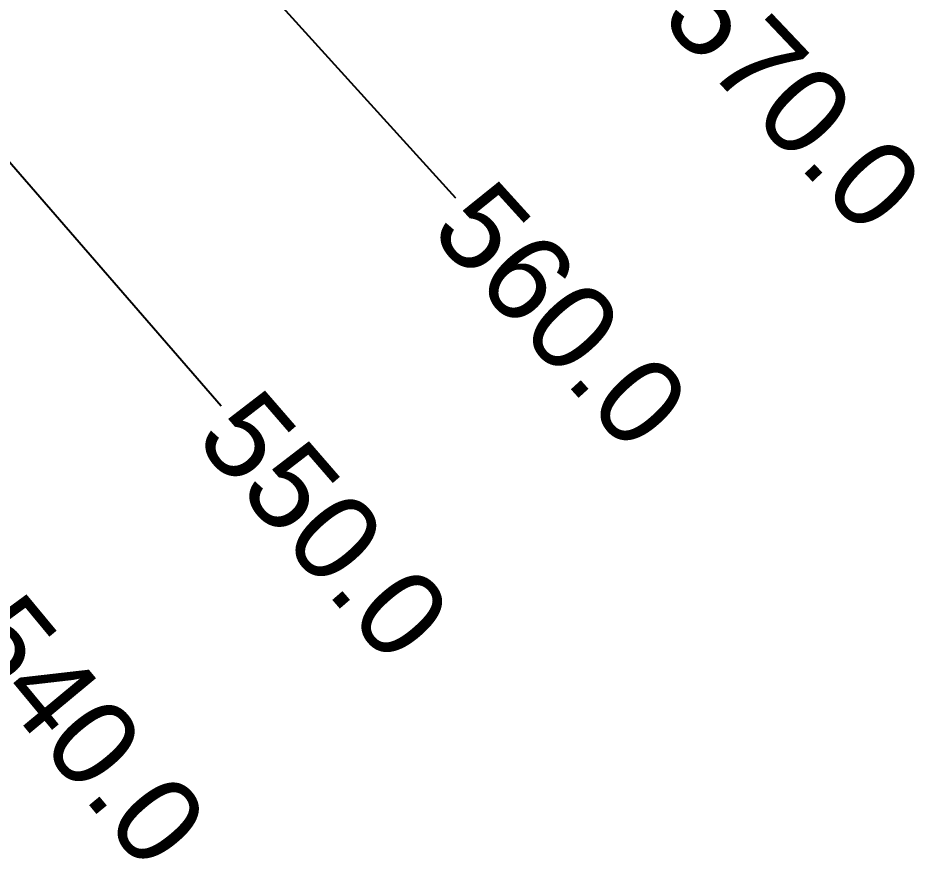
# Model space of a CAD drawing. Extents: x 525006 to 526161, y 9523532 to 9523885.
# Drawn here: x 525964.27 to 525995.52, y 9523647.19 to 9523676.44 of the extents above; entities that cross this region are included whole.
import ezdxf
from ezdxf.enums import TextEntityAlignment as Align

# ---------------------------------------------------------------- set-up
doc = ezdxf.new("R2010")
doc.units = 0
doc.layers.add('Route - Route de la corniche 1 - Tabulations', color=7, linetype='Continuous')
doc.layers.add('Route - Route de la corniche 1 - Textes - Tabulations', color=1, linetype='Continuous')
doc.styles.add('Affichages route', font='arial.ttf', dxfattribs={"height": 0.5})

msp = doc.modelspace()

# ---------------------------------------------------------------- linework, layer by layer
at = {"layer": 'Route - Route de la corniche 1 - Tabulations'}
for p, q in [((525945.867, 9523707.213), (525979.474, 9523670.192)), ((525938.555, 9523700.721), (525971.331, 9523662.963))]:
    msp.add_line(p, q, dxfattribs=at)

# ---------------------------------------------------------------- texts
at = {"layer": 'Route - Route de la corniche 1 - Textes - Tabulations', "style": 'Affichages route'}
for s, rotation, p in [('570.0', 313.499, (525987.627, 9523677.419)), ('560.0', 312.2258, (525979.642, 9523670.007)), ('550.0', 310.9525, (525971.495, 9523662.774)), ('540.0', 309.6793, (525963.189, 9523655.725))]:
    msp.add_text(s, height=3, rotation=rotation, dxfattribs=at).set_placement(p, align=Align.MIDDLE_LEFT)

doc.saveas('drawing.dxf')
